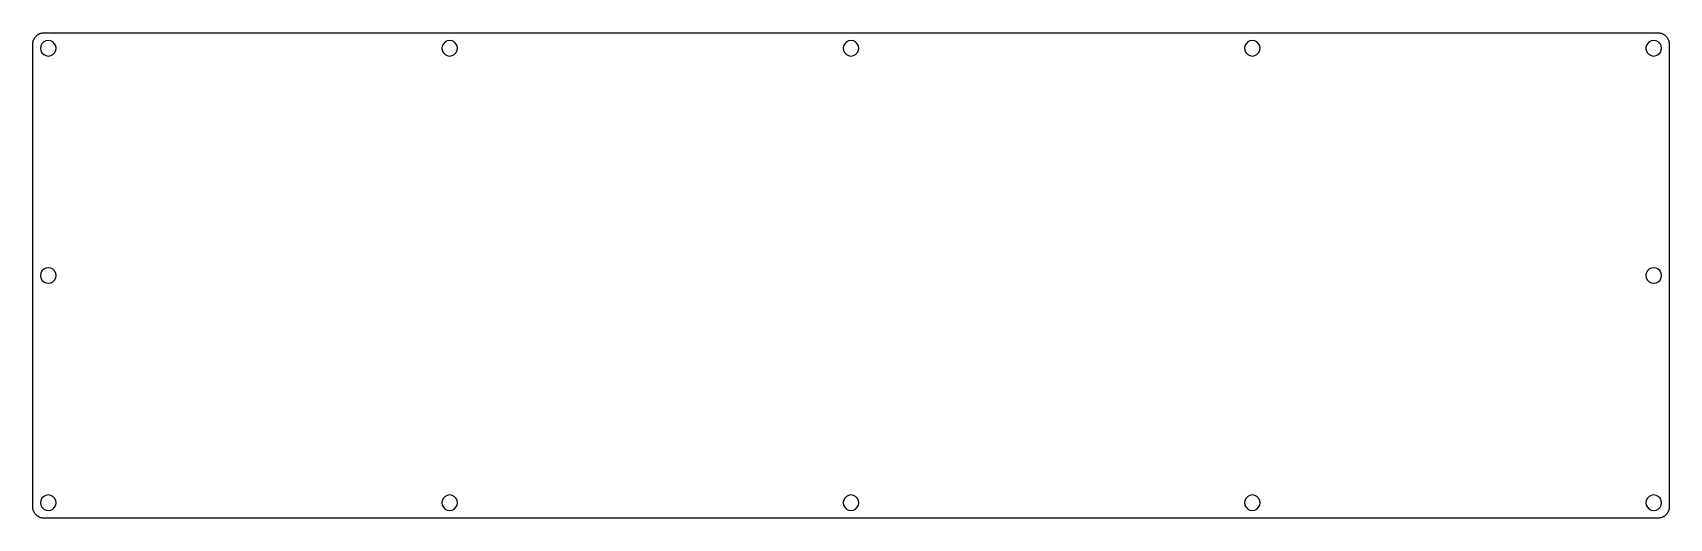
# Model space of a CAD drawing. Extents: x 0 to 421, y 0 to 125.
import ezdxf

# ---------------------------------------------------------------- set-up
doc = ezdxf.new("R2010")
doc.units = 0
doc.header["$MEASUREMENT"] = 0

msp = doc.modelspace()

# ---------------------------------------------------------------- linework, layer by layer
at = {"color": 0}
for p, q in [((0.095085, 122.141), (0.104731, 122.377)), ((0.095085, 3.12815), (0.095085, 122.141)), ((0.104731, 122.377), (0.130914, 122.611)), ((0.130914, 122.611), (0.177767, 122.841)), ((0.177767, 122.841), (0.241157, 123.068)), ((0.241157, 123.068), (0.323839, 123.289)), ((0.323839, 123.289), (0.421679, 123.503)), ((0.421679, 123.503), (0.537436, 123.709)), ((0.537436, 123.709), (0.666972, 123.905)), ((0.666972, 123.905), (0.813043, 124.09)), ((0.813043, 124.09), (0.972894, 124.263)), ((0.972894, 124.263), (1.14653, 124.423)), ((1.14653, 124.423), (1.33119, 124.569)), ((1.33119, 124.569), (1.52687, 124.699)), ((1.52687, 124.699), (1.73357, 124.815)), ((1.73357, 124.815), (1.94717, 124.912)), ((1.94717, 124.912), (2.16765, 124.995)), ((2.16765, 124.995), (2.39503, 125.058)), ((2.47633, 122.316), (2.19246, 121.759)), ((2.39503, 125.058), (2.62516, 125.105)), ((2.92006, 122.76), (2.47633, 122.316)), ((2.62516, 125.105), (2.85943, 125.131)), ((2.85943, 125.131), (3.09507, 125.141)), ((3.47679, 123.044), (2.92006, 122.76)), ((3.09507, 125.141), (418.098, 125.141)), ((4.09416, 123.14), (3.47679, 123.044)), ((4.7129, 123.044), (4.09416, 123.14)), ((5.27099, 122.76), (4.7129, 123.044)), ((5.71334, 122.316), (5.27099, 122.76)), ((5.99722, 121.759), (5.71334, 122.316)), ((105.727, 122.316), (105.444, 121.759)), ((106.17, 122.76), (105.727, 122.316)), ((106.728, 123.044), (106.17, 122.76)), ((107.345, 123.14), (106.728, 123.044)), ((107.964, 123.044), (107.345, 123.14)), ((108.52, 122.76), (107.964, 123.044)), ((108.963, 122.316), (108.52, 122.76)), ((109.248, 121.759), (108.963, 122.316)), ((208.978, 122.316), (208.693, 121.759)), ((209.419, 122.76), (208.978, 122.316)), ((209.977, 123.044), (209.419, 122.76)), ((210.596, 123.14), (209.977, 123.044)), ((211.213, 123.044), (210.596, 123.14)), ((211.771, 122.76), (211.213, 123.044)), ((212.214, 122.316), (211.771, 122.76)), ((212.497, 121.759), (212.214, 122.316)), ((312.228, 122.316), (311.944, 121.759)), ((312.67, 122.76), (312.228, 122.316)), ((313.228, 123.044), (312.67, 122.76)), ((313.846, 123.14), (313.228, 123.044)), ((314.464, 123.044), (313.846, 123.14)), ((315.021, 122.76), (314.464, 123.044)), ((315.463, 122.316), (315.021, 122.76)), ((315.747, 121.759), (315.463, 122.316)), ((415.477, 122.316), (415.195, 121.759)), ((415.921, 122.76), (415.477, 122.316)), ((416.479, 123.044), (415.921, 122.76)), ((417.096, 123.14), (416.479, 123.044)), ((417.714, 123.044), (417.096, 123.14)), ((418.271, 122.76), (417.714, 123.044)), ((418.098, 125.141), (418.331, 125.131)), ((418.715, 122.316), (418.271, 122.76)), ((418.331, 125.131), (418.564, 125.105)), ((418.564, 125.105), (418.797, 125.058)), ((418.998, 121.759), (418.715, 122.316)), ((418.797, 125.058), (419.022, 124.995)), ((419.022, 124.995), (419.245, 124.912)), ((419.245, 124.912), (419.456, 124.815)), ((419.456, 124.815), (419.664, 124.699)), ((419.664, 124.699), (419.858, 124.569)), ((419.858, 124.569), (420.045, 124.423)), ((420.045, 124.423), (420.218, 124.263)), ((420.218, 124.263), (420.377, 124.09)), ((420.377, 124.09), (420.525, 123.905)), ((420.525, 123.905), (420.652, 123.709)), ((420.652, 123.709), (420.769, 123.503)), ((420.769, 123.503), (420.867, 123.289)), ((420.867, 123.289), (420.949, 123.068)), ((420.949, 123.068), (421.016, 122.841)), ((421.016, 122.841), (421.058, 122.611)), ((421.058, 122.611), (421.086, 122.377)), ((421.086, 122.377), (421.097, 122.141)), ((421.097, 122.141), (421.097, 3.12815)), ((2.19246, 121.759), (2.09462, 121.141)), ((2.09462, 121.141), (2.19246, 120.523)), ((2.19246, 120.523), (2.47633, 119.965)), ((2.47633, 119.965), (2.92006, 119.523)), ((2.92006, 119.523), (3.47679, 119.239)), ((3.47679, 119.239), (4.09416, 119.141)), ((4.09416, 119.141), (4.7129, 119.239)), ((4.7129, 119.239), (5.27099, 119.523)), ((5.27099, 119.523), (5.71334, 119.965)), ((5.71334, 119.965), (5.99722, 120.523)), ((6.09505, 121.141), (5.99722, 121.759)), ((5.99722, 120.523), (6.09505, 121.141)), ((105.444, 121.759), (105.345, 121.141)), ((105.345, 121.141), (105.444, 120.523)), ((105.444, 120.523), (105.727, 119.965)), ((105.727, 119.965), (106.17, 119.523)), ((106.17, 119.523), (106.728, 119.239)), ((106.728, 119.239), (107.345, 119.141)), ((107.345, 119.141), (107.964, 119.239)), ((107.964, 119.239), (108.52, 119.523)), ((108.52, 119.523), (108.963, 119.965)), ((108.963, 119.965), (109.248, 120.523)), ((109.346, 121.141), (109.248, 121.759)), ((109.248, 120.523), (109.346, 121.141)), ((208.693, 121.759), (208.595, 121.141)), ((208.595, 121.141), (208.693, 120.523)), ((208.693, 120.523), (208.978, 119.965)), ((208.978, 119.965), (209.419, 119.523)), ((209.419, 119.523), (209.977, 119.239)), ((209.977, 119.239), (210.596, 119.141)), ((210.596, 119.141), (211.213, 119.239)), ((211.213, 119.239), (211.771, 119.523)), ((211.771, 119.523), (212.214, 119.965)), ((212.214, 119.965), (212.497, 120.523)), ((212.596, 121.141), (212.497, 121.759)), ((212.497, 120.523), (212.596, 121.141)), ((311.944, 121.759), (311.846, 121.141)), ((311.846, 121.141), (311.944, 120.523)), ((311.944, 120.523), (312.228, 119.965)), ((312.228, 119.965), (312.67, 119.523)), ((312.67, 119.523), (313.228, 119.239)), ((313.228, 119.239), (313.846, 119.141)), ((313.846, 119.141), (314.464, 119.239)), ((314.464, 119.239), (315.021, 119.523)), ((315.021, 119.523), (315.463, 119.965)), ((315.463, 119.965), (315.747, 120.523)), ((315.845, 121.141), (315.747, 121.759)), ((315.747, 120.523), (315.845, 121.141)), ((415.195, 121.759), (415.096, 121.141)), ((415.096, 121.141), (415.195, 120.523)), ((415.195, 120.523), (415.477, 119.965)), ((415.477, 119.965), (415.921, 119.523)), ((415.921, 119.523), (416.479, 119.239)), ((416.479, 119.239), (417.096, 119.141)), ((417.096, 119.141), (417.714, 119.239)), ((417.714, 119.239), (418.271, 119.523)), ((418.271, 119.523), (418.715, 119.965)), ((418.715, 119.965), (418.998, 120.523)), ((419.096, 121.141), (418.998, 121.759)), ((418.998, 120.523), (419.096, 121.141)), ((2.19246, 63.252), (2.09462, 62.6346)), ((2.47633, 63.8101), (2.19246, 63.252)), ((2.92006, 64.2525), (2.47633, 63.8101)), ((3.47679, 64.5365), (2.92006, 64.2525)), ((4.09416, 64.6342), (3.47679, 64.5365)), ((4.7129, 64.5365), (4.09416, 64.6342)), ((5.27099, 64.2525), (4.7129, 64.5365)), ((5.71334, 63.8101), (5.27099, 64.2525)), ((5.99722, 63.252), (5.71334, 63.8101)), ((6.09505, 62.6346), (5.99722, 63.252)), ((415.195, 63.252), (415.096, 62.6346)), ((415.477, 63.8101), (415.195, 63.252)), ((415.921, 64.2525), (415.477, 63.8101)), ((416.479, 64.5365), (415.921, 64.2525)), ((417.096, 64.6342), (416.479, 64.5365)), ((417.714, 64.5365), (417.096, 64.6342)), ((418.271, 64.2525), (417.714, 64.5365)), ((418.715, 63.8101), (418.271, 64.2525)), ((418.998, 63.252), (418.715, 63.8101)), ((419.096, 62.6346), (418.998, 63.252)), ((2.09462, 62.6346), (2.19246, 62.0173)), ((2.19246, 62.0173), (2.47633, 61.4592)), ((2.47633, 61.4592), (2.92006, 61.0168)), ((2.92006, 61.0168), (3.47679, 60.7328)), ((3.47679, 60.7328), (4.09416, 60.6351)), ((4.09416, 60.6351), (4.7129, 60.7328)), ((4.7129, 60.7328), (5.27099, 61.0168)), ((5.27099, 61.0168), (5.71334, 61.4592)), ((5.71334, 61.4592), (5.99722, 62.0173)), ((5.99722, 62.0173), (6.09505, 62.6346)), ((415.096, 62.6346), (415.195, 62.0173)), ((415.195, 62.0173), (415.477, 61.4592)), ((415.477, 61.4592), (415.921, 61.0168)), ((415.921, 61.0168), (416.479, 60.7328)), ((416.479, 60.7328), (417.096, 60.6351)), ((417.096, 60.6351), (417.714, 60.7328)), ((417.714, 60.7328), (418.271, 61.0168)), ((418.271, 61.0168), (418.715, 61.4592)), ((418.715, 61.4592), (418.998, 62.0173)), ((418.998, 62.0173), (419.096, 62.6346)), ((2.19246, 4.74595), (2.09462, 4.12722)), ((2.47633, 5.30408), (2.19246, 4.74595)), ((2.92006, 5.74506), (2.47633, 5.30408)), ((3.47679, 6.03031), (2.92006, 5.74506)), ((4.09416, 6.12814), (3.47679, 6.03031)), ((4.7129, 6.03031), (4.09416, 6.12814)), ((5.27099, 5.74506), (4.7129, 6.03031)), ((5.71334, 5.30408), (5.27099, 5.74506)), ((5.99722, 4.74595), (5.71334, 5.30408)), ((6.09505, 4.12722), (5.99722, 4.74595)), ((105.444, 4.74595), (105.345, 4.12722)), ((105.727, 5.30408), (105.444, 4.74595)), ((106.17, 5.74506), (105.727, 5.30408)), ((106.728, 6.03031), (106.17, 5.74506)), ((107.345, 6.12814), (106.728, 6.03031)), ((107.964, 6.03031), (107.345, 6.12814)), ((108.52, 5.74506), (107.964, 6.03031)), ((108.963, 5.30408), (108.52, 5.74506)), ((109.248, 4.74595), (108.963, 5.30408)), ((109.346, 4.12722), (109.248, 4.74595)), ((208.693, 4.74595), (208.595, 4.12722)), ((208.978, 5.30408), (208.693, 4.74595)), ((209.419, 5.74506), (208.978, 5.30408)), ((209.977, 6.03031), (209.419, 5.74506)), ((210.596, 6.12814), (209.977, 6.03031)), ((211.213, 6.03031), (210.596, 6.12814)), ((211.771, 5.74506), (211.213, 6.03031)), ((212.214, 5.30408), (211.771, 5.74506)), ((212.497, 4.74595), (212.214, 5.30408)), ((212.596, 4.12722), (212.497, 4.74595)), ((311.944, 4.74595), (311.846, 4.12722)), ((312.228, 5.30408), (311.944, 4.74595)), ((312.67, 5.74506), (312.228, 5.30408)), ((313.228, 6.03031), (312.67, 5.74506)), ((313.846, 6.12814), (313.228, 6.03031)), ((314.464, 6.03031), (313.846, 6.12814)), ((315.021, 5.74506), (314.464, 6.03031)), ((315.463, 5.30408), (315.021, 5.74506)), ((315.747, 4.74595), (315.463, 5.30408)), ((315.845, 4.12722), (315.747, 4.74595)), ((415.195, 4.74595), (415.096, 4.12722)), ((415.477, 5.30408), (415.195, 4.74595)), ((415.921, 5.74506), (415.477, 5.30408)), ((416.479, 6.03031), (415.921, 5.74506)), ((417.096, 6.12814), (416.479, 6.03031)), ((417.714, 6.03031), (417.096, 6.12814)), ((418.271, 5.74506), (417.714, 6.03031)), ((418.715, 5.30408), (418.271, 5.74506)), ((418.998, 4.74595), (418.715, 5.30408)), ((419.096, 4.12722), (418.998, 4.74595)), ((0.104731, 2.8925), (0.095085, 3.12815)), ((0.130914, 2.65824), (0.104731, 2.8925)), ((0.177767, 2.4281), (0.130914, 2.65824)), ((0.241157, 2.20073), (0.177767, 2.4281)), ((0.323839, 1.98024), (0.241157, 2.20073)), ((0.421679, 1.76527), (0.323839, 1.98024)), ((0.537436, 1.55994), (0.421679, 1.76527)), ((0.666972, 1.36426), (0.537436, 1.55994)), ((0.813043, 1.1796), (0.666972, 1.36426)), ((0.972894, 1.00735), (0.813043, 1.1796)), ((1.14653, 0.846116), (0.972894, 1.00735)), ((1.33119, 0.700045), (1.14653, 0.846116)), ((1.52687, 0.569129), (1.33119, 0.700045)), ((1.73357, 0.454752), (1.52687, 0.569129)), ((1.94717, 0.355533), (1.73357, 0.454752)), ((2.16765, 0.27423), (1.94717, 0.355533)), ((2.09462, 4.12722), (2.19246, 3.50986)), ((2.39503, 0.21084), (2.16765, 0.27423)), ((2.19246, 3.50986), (2.47633, 2.95176)), ((2.62516, 0.163987), (2.39503, 0.21084)), ((2.47633, 2.95176), (2.92006, 2.50941)), ((2.85943, 0.139182), (2.62516, 0.163987)), ((3.09507, 0.128157), (2.85943, 0.139182)), ((2.92006, 2.50941), (3.47679, 2.22553)), ((418.098, 0.128157), (3.09507, 0.128157)), ((3.47679, 2.22553), (4.09416, 2.12769)), ((4.09416, 2.12769), (4.7129, 2.22553)), ((4.7129, 2.22553), (5.27099, 2.50941)), ((5.27099, 2.50941), (5.71334, 2.95176)), ((5.71334, 2.95176), (5.99722, 3.50986)), ((5.99722, 3.50986), (6.09505, 4.12722)), ((105.345, 4.12722), (105.444, 3.50986)), ((105.444, 3.50986), (105.727, 2.95176)), ((105.727, 2.95176), (106.17, 2.50941)), ((106.17, 2.50941), (106.728, 2.22553)), ((106.728, 2.22553), (107.345, 2.12769)), ((107.345, 2.12769), (107.964, 2.22553)), ((107.964, 2.22553), (108.52, 2.50941)), ((108.52, 2.50941), (108.963, 2.95176)), ((108.963, 2.95176), (109.248, 3.50986)), ((109.248, 3.50986), (109.346, 4.12722)), ((208.595, 4.12722), (208.693, 3.50986)), ((208.693, 3.50986), (208.978, 2.95176)), ((208.978, 2.95176), (209.419, 2.50941)), ((209.419, 2.50941), (209.977, 2.22553)), ((209.977, 2.22553), (210.596, 2.12769)), ((210.596, 2.12769), (211.213, 2.22553)), ((211.213, 2.22553), (211.771, 2.50941)), ((211.771, 2.50941), (212.214, 2.95176)), ((212.214, 2.95176), (212.497, 3.50986)), ((212.497, 3.50986), (212.596, 4.12722)), ((311.846, 4.12722), (311.944, 3.50986)), ((311.944, 3.50986), (312.228, 2.95176)), ((312.228, 2.95176), (312.67, 2.50941)), ((312.67, 2.50941), (313.228, 2.22553)), ((313.228, 2.22553), (313.846, 2.12769)), ((313.846, 2.12769), (314.464, 2.22553)), ((314.464, 2.22553), (315.021, 2.50941)), ((315.021, 2.50941), (315.463, 2.95176)), ((315.463, 2.95176), (315.747, 3.50986)), ((315.747, 3.50986), (315.845, 4.12722)), ((415.096, 4.12722), (415.195, 3.50986)), ((415.195, 3.50986), (415.477, 2.95176)), ((415.477, 2.95176), (415.921, 2.50941)), ((415.921, 2.50941), (416.479, 2.22553)), ((416.479, 2.22553), (417.096, 2.12769)), ((417.096, 2.12769), (417.714, 2.22553)), ((417.714, 2.22553), (418.271, 2.50941)), ((418.331, 0.139182), (418.098, 0.128157)), ((418.271, 2.50941), (418.715, 2.95176)), ((418.564, 0.163987), (418.331, 0.139182)), ((418.797, 0.21084), (418.564, 0.163987)), ((418.715, 2.95176), (418.998, 3.50986)), ((419.022, 0.27423), (418.797, 0.21084)), ((418.998, 3.50986), (419.096, 4.12722)), ((419.245, 0.355533), (419.022, 0.27423)), ((419.456, 0.454752), (419.245, 0.355533)), ((419.664, 0.569129), (419.456, 0.454752)), ((419.858, 0.700045), (419.664, 0.569129)), ((420.045, 0.846116), (419.858, 0.700045)), ((420.218, 1.00735), (420.045, 0.846116)), ((420.377, 1.1796), (420.218, 1.00735)), ((420.525, 1.36426), (420.377, 1.1796)), ((420.652, 1.55994), (420.525, 1.36426)), ((420.769, 1.76527), (420.652, 1.55994)), ((420.867, 1.98024), (420.769, 1.76527)), ((420.949, 2.20073), (420.867, 1.98024)), ((421.016, 2.4281), (420.949, 2.20073)), ((421.058, 2.65824), (421.016, 2.4281)), ((421.086, 2.8925), (421.058, 2.65824)), ((421.097, 3.12815), (421.086, 2.8925))]:
    msp.add_line(p, q, dxfattribs=at)

doc.saveas('drawing.dxf')
